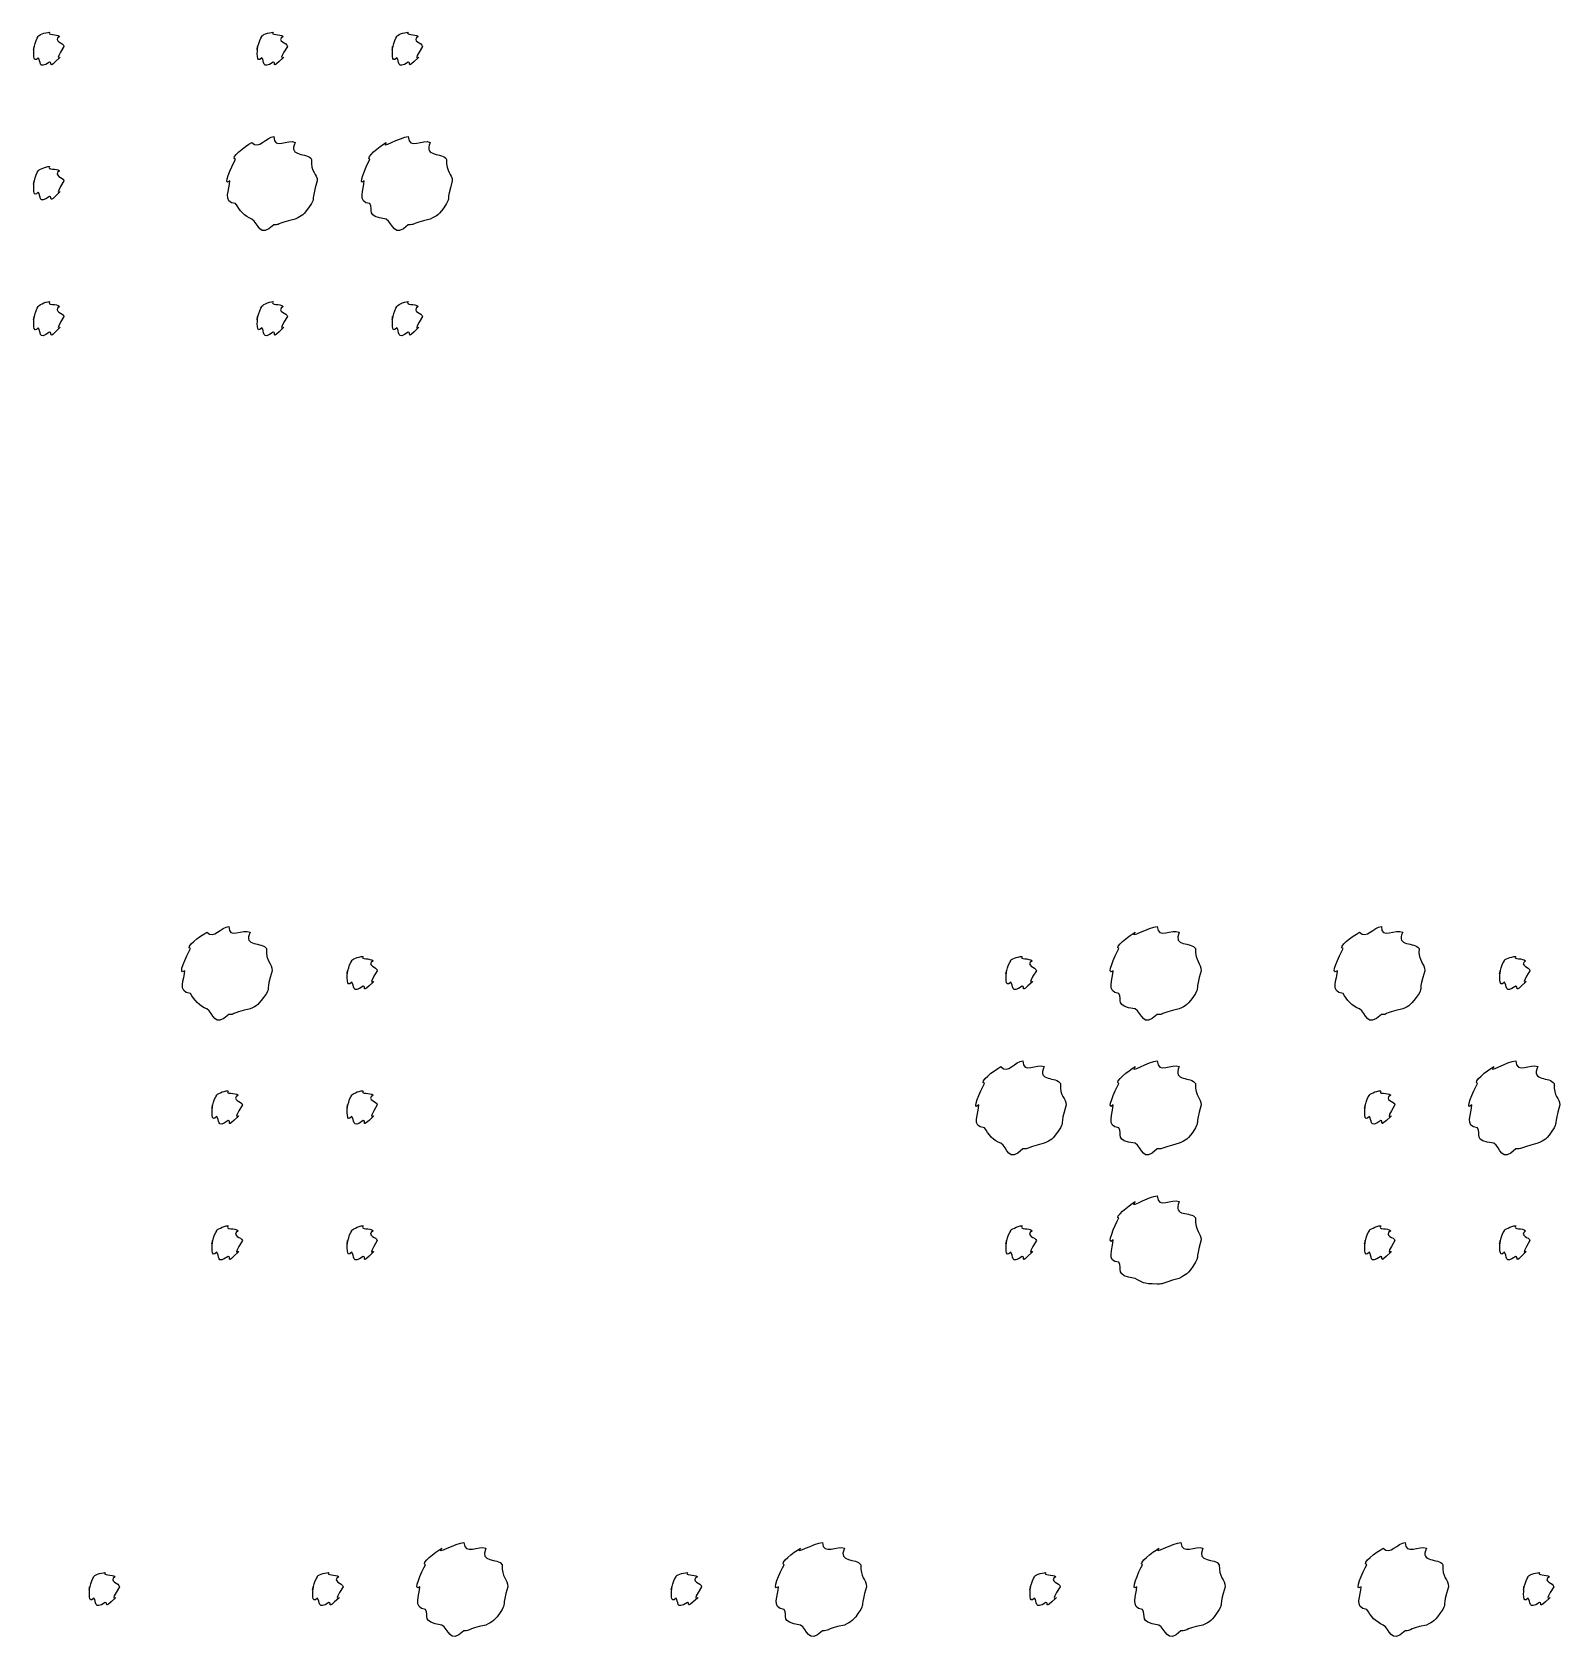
# Model space of a CAD drawing. Header units: millimetres. Extents: x 32 to 178, y 41 to 266.
# Drawn here: x 76.94 to 88.8, y 224.79 to 237.29 of the extents above; entities that cross this region are included whole.
import ezdxf

# ---------------------------------------------------------------- set-up
doc = ezdxf.new("R2010")
doc.units = ezdxf.units.MM
doc.layers.get('0').update_dxf_attribs({"linetype": 'CONTINUOUS'})

msp = doc.modelspace()

# ---------------------------------------------------------------- linework, layer by layer
at = {"color": 0}
for p, q in [((77.0777, 237.295), (77.0777, 237.295)), ((78.8127, 237.295), (78.8127, 237.295)), ((79.8601, 237.295), (79.8601, 237.295)), ((78.8183, 236.485), (78.8183, 236.485)), ((79.8601, 236.485), (79.8601, 236.485)), ((77.0777, 236.254), (77.0777, 236.254)), ((77.0777, 235.206), (77.0777, 235.206)), ((78.8127, 235.206), (78.8127, 235.206)), ((79.8601, 235.206), (79.8601, 235.206)), ((78.4684, 230.357), (78.4684, 230.357)), ((85.6714, 230.357), (85.6714, 230.357)), ((87.4116, 230.357), (87.4116, 230.357)), ((79.5101, 230.125), (79.5101, 230.125)), ((84.624, 230.125), (84.624, 230.125)), ((88.4534, 230.125), (88.4534, 230.125)), ((84.6296, 229.315), (84.6296, 229.315)), ((85.6714, 229.315), (85.6714, 229.315)), ((88.4534, 229.315), (88.4534, 229.315)), ((78.4627, 229.084), (78.4627, 229.084)), ((79.5101, 229.084), (79.5101, 229.084)), ((87.4063, 229.084), (87.4063, 229.084)), ((85.6714, 228.268), (85.6714, 228.268)), ((78.4627, 228.036), (78.4627, 228.036)), ((79.5101, 228.036), (79.5101, 228.036)), ((84.624, 228.036), (84.624, 228.036)), ((87.4063, 228.036), (87.4063, 228.036)), ((88.4534, 228.036), (88.4534, 228.036)), ((80.2915, 225.578), (80.2915, 225.578)), ((83.0735, 225.578), (83.0735, 225.578)), ((85.8559, 225.578), (85.8559, 225.578)), ((87.5965, 225.578), (87.5965, 225.578)), ((77.5092, 225.346), (77.5092, 225.346)), ((79.2441, 225.346), (79.2441, 225.346)), ((82.0265, 225.346), (82.0265, 225.346)), ((84.8085, 225.346), (84.8085, 225.346)), ((88.6382, 225.346), (88.6382, 225.346))]:
    msp.add_line(p, q, dxfattribs=at)
for points in [[(76.9567, 237.185), (76.9426, 237.109), (76.9676, 237.24), (76.9895, 237.262)], [(76.9895, 237.097), (76.9426, 237.043), (76.9567, 237.148), (76.9567, 237.185)], [(76.9895, 237.262), (76.9867, 237.271), (77.0407, 237.295), (77.0777, 237.295)], [(77.0777, 237.295), (77.053, 237.271), (77.1331, 237.284), (77.155, 237.262)], [(77.155, 237.262), (77.0971, 237.226), (77.1881, 237.214), (77.1881, 237.185)], [(77.1881, 237.185), (77.0971, 237.043), (77.1772, 237.119), (77.155, 237.097)], [(78.6917, 237.185), (78.6751, 237.109), (78.7026, 237.24), (78.7245, 237.262)], [(78.7245, 237.097), (78.6751, 237.043), (78.6917, 237.148), (78.6917, 237.185)], [(78.7245, 237.262), (78.7192, 237.271), (78.7756, 237.295), (78.8127, 237.295)], [(78.8127, 237.295), (78.7852, 237.271), (78.8681, 237.284), (78.8899, 237.262)], [(78.8899, 237.262), (78.8293, 237.226), (78.9231, 237.214), (78.9231, 237.185)], [(78.9231, 237.185), (78.8293, 237.043), (78.9122, 237.119), (78.8899, 237.097)], [(79.7387, 237.185), (79.725, 237.109), (79.75, 237.24), (79.7719, 237.262)], [(79.7719, 237.097), (79.725, 237.043), (79.7387, 237.148), (79.7387, 237.185)], [(79.7719, 237.262), (79.7691, 237.271), (79.823, 237.295), (79.8601, 237.295)], [(79.8601, 237.295), (79.8354, 237.271), (79.9151, 237.284), (79.9373, 237.262)], [(79.9373, 237.262), (79.8795, 237.226), (79.9705, 237.214), (79.9705, 237.185)], [(79.9705, 237.185), (79.8795, 237.043), (79.9592, 237.119), (79.9373, 237.097)], [(77.0777, 237.064), (76.9867, 236.999), (77.0117, 237.075), (76.9895, 237.097)], [(77.155, 237.097), (77.053, 236.999), (77.1066, 237.064), (77.0777, 237.064)], [(78.8127, 237.064), (78.7192, 236.999), (78.7467, 237.075), (78.7245, 237.097)], [(78.8899, 237.097), (78.7852, 236.999), (78.8416, 237.064), (78.8127, 237.064)], [(79.8601, 237.064), (79.7691, 236.999), (79.7941, 237.075), (79.7719, 237.097)], [(79.9373, 237.097), (79.8354, 236.999), (79.889, 237.064), (79.8601, 237.064)], [(78.5206, 236.309), (78.4722, 236.32), (78.5922, 236.411), (78.6476, 236.441)], [(78.6476, 236.441), (78.6998, 236.378), (78.759, 236.485), (78.8183, 236.485)], [(78.8183, 236.485), (78.8141, 236.378), (78.9284, 236.47), (78.9838, 236.441)], [(78.9838, 236.441), (78.9245, 236.32), (79.0801, 236.367), (79.1104, 236.309)], [(79.5623, 236.309), (79.5239, 236.32), (79.6368, 236.411), (79.6893, 236.441)], [(79.6893, 236.441), (79.6301, 236.378), (79.8008, 236.485), (79.8601, 236.485)], [(79.8601, 236.485), (79.8657, 236.378), (79.9758, 236.47), (80.0308, 236.441)], [(80.0308, 236.441), (79.9758, 236.32), (80.1275, 236.367), (80.1578, 236.309)], [(78.4765, 236.143), (78.413, 236.088), (78.4902, 236.254), (78.5206, 236.309)], [(79.1104, 236.309), (79.1009, 236.206), (79.1545, 236.198), (79.1545, 236.143)], [(79.5182, 236.143), (79.4604, 236.088), (79.532, 236.254), (79.5623, 236.309)], [(80.1578, 236.309), (80.1522, 236.206), (80.2019, 236.198), (80.2019, 236.143)], [(76.9567, 236.143), (76.9426, 236.062), (76.9676, 236.198), (76.9895, 236.221)], [(76.9895, 236.221), (76.9867, 236.223), (77.0407, 236.254), (77.0777, 236.254)], [(77.0777, 236.254), (77.053, 236.223), (77.1331, 236.243), (77.155, 236.221)], [(77.155, 236.221), (77.0971, 236.179), (77.1881, 236.172), (77.1881, 236.143)], [(76.9895, 236.055), (76.9426, 235.996), (76.9567, 236.106), (76.9567, 236.143)], [(77.0777, 236.022), (76.9867, 235.952), (77.0117, 236.033), (76.9895, 236.055)], [(77.155, 236.055), (77.053, 235.952), (77.1066, 236.022), (77.0777, 236.022)], [(77.1881, 236.143), (77.0971, 235.996), (77.1772, 236.077), (77.155, 236.055)], [(78.5206, 235.967), (78.413, 235.97), (78.4765, 236.08), (78.4765, 236.143)], [(79.1545, 236.143), (79.1009, 235.97), (79.1393, 236.022), (79.1104, 235.967)], [(79.5623, 235.967), (79.4604, 235.97), (79.5182, 236.08), (79.5182, 236.143)], [(80.2019, 236.143), (80.1522, 235.97), (80.1867, 236.022), (80.1578, 235.967)], [(78.6476, 235.846), (78.5894, 235.864), (78.5495, 235.914), (78.5206, 235.967)], [(79.1104, 235.967), (79.0416, 235.864), (79.0388, 235.875), (78.9838, 235.846)], [(79.6893, 235.846), (79.5239, 235.864), (79.5955, 235.914), (79.5623, 235.967)], [(80.1578, 235.967), (80.0929, 235.864), (80.0862, 235.875), (80.0308, 235.846)], [(78.8183, 235.802), (78.6998, 235.687), (78.7026, 235.815), (78.6476, 235.846)], [(78.9838, 235.846), (78.8141, 235.804), (78.8734, 235.802), (78.8183, 235.802)], [(79.8601, 235.802), (79.7472, 235.687), (79.7444, 235.815), (79.6893, 235.846)], [(80.0308, 235.846), (79.8657, 235.804), (79.9179, 235.802), (79.8601, 235.802)], [(76.9895, 235.168), (76.9867, 235.173), (77.0407, 235.206), (77.0777, 235.206)], [(77.0777, 235.206), (77.053, 235.173), (77.1331, 235.193), (77.155, 235.168)], [(78.7245, 235.168), (78.7192, 235.173), (78.7756, 235.206), (78.8127, 235.206)], [(78.8127, 235.206), (78.7852, 235.173), (78.8681, 235.193), (78.8899, 235.168)], [(79.7719, 235.168), (79.7691, 235.173), (79.823, 235.206), (79.8601, 235.206)], [(79.8601, 235.206), (79.8354, 235.173), (79.9151, 235.193), (79.9373, 235.168)], [(76.9567, 235.09), (76.9426, 235.008), (76.9676, 235.146), (76.9895, 235.168)], [(76.9895, 235.002), (76.9426, 234.944), (76.9567, 235.058), (76.9567, 235.09)], [(77.155, 235.168), (77.0971, 235.125), (77.1881, 235.119), (77.1881, 235.09)], [(77.1881, 235.09), (77.0971, 234.944), (77.1772, 235.027), (77.155, 235.002)], [(78.6917, 235.09), (78.6751, 235.008), (78.7026, 235.146), (78.7245, 235.168)], [(78.7245, 235.002), (78.6751, 234.944), (78.6917, 235.058), (78.6917, 235.09)], [(78.8899, 235.168), (78.8293, 235.125), (78.9231, 235.119), (78.9231, 235.09)], [(78.9231, 235.09), (78.8293, 234.944), (78.9122, 235.027), (78.8899, 235.002)], [(79.7387, 235.09), (79.725, 235.008), (79.75, 235.146), (79.7719, 235.168)], [(79.7719, 235.002), (79.725, 234.944), (79.7387, 235.058), (79.7387, 235.09)], [(79.9373, 235.168), (79.8795, 235.125), (79.9705, 235.119), (79.9705, 235.09)], [(79.9705, 235.09), (79.8795, 234.944), (79.9592, 235.027), (79.9373, 235.002)], [(77.0777, 234.969), (76.9867, 234.898), (77.0117, 234.98), (76.9895, 235.002)], [(77.155, 235.002), (77.053, 234.898), (77.1066, 234.969), (77.0777, 234.969)], [(78.8127, 234.969), (78.7192, 234.898), (78.7467, 234.98), (78.7245, 235.002)], [(78.8899, 235.002), (78.7852, 234.898), (78.8416, 234.969), (78.8127, 234.969)], [(79.8601, 234.969), (79.7691, 234.898), (79.7941, 234.98), (79.7719, 235.002)], [(79.9373, 235.002), (79.8354, 234.898), (79.889, 234.969), (79.8601, 234.969)], [(78.1706, 230.186), (78.1223, 230.197), (78.2422, 230.283), (78.2973, 230.313)], [(78.2973, 230.313), (78.3498, 230.255), (78.4091, 230.357), (78.4684, 230.357)], [(78.4684, 230.357), (78.4641, 230.255), (78.5784, 230.342), (78.6335, 230.313)], [(78.6335, 230.313), (78.5742, 230.197), (78.7301, 230.241), (78.7605, 230.186)], [(85.3736, 230.186), (85.3352, 230.197), (85.4481, 230.283), (85.5003, 230.313)], [(85.5003, 230.313), (85.441, 230.255), (85.6121, 230.357), (85.6714, 230.357)], [(85.6714, 230.357), (85.6767, 230.255), (85.7871, 230.342), (85.8421, 230.313)], [(85.8421, 230.313), (85.7871, 230.197), (85.9384, 230.241), (85.9688, 230.186)], [(87.1142, 230.186), (87.0659, 230.197), (87.1859, 230.283), (87.2409, 230.313)], [(87.2409, 230.313), (87.2931, 230.255), (87.3524, 230.357), (87.4116, 230.357)], [(87.4116, 230.357), (87.4078, 230.255), (87.522, 230.342), (87.5771, 230.313)], [(87.5771, 230.313), (87.5178, 230.197), (87.6734, 230.241), (87.7037, 230.186)], [(78.1265, 230.015), (78.063, 229.968), (78.1403, 230.131), (78.1706, 230.186)], [(78.7605, 230.186), (78.7506, 230.087), (78.8046, 230.073), (78.8046, 230.015)], [(85.3295, 230.015), (85.2717, 229.968), (85.3433, 230.131), (85.3736, 230.186)], [(85.9688, 230.186), (85.9635, 230.087), (86.0129, 230.073), (86.0129, 230.015)], [(87.0701, 230.015), (87.0066, 229.968), (87.0839, 230.131), (87.1142, 230.186)], [(87.7037, 230.186), (87.6942, 230.087), (87.7478, 230.073), (87.7478, 230.015)], [(79.3888, 230.015), (79.375, 229.939), (79.3997, 230.07), (79.4219, 230.092)], [(79.4219, 230.092), (79.4191, 230.101), (79.4727, 230.125), (79.5101, 230.125)], [(79.5101, 230.125), (79.4854, 230.101), (79.5651, 230.114), (79.5874, 230.092)], [(79.5874, 230.092), (79.5295, 230.057), (79.6202, 230.044), (79.6202, 230.015)], [(84.5026, 230.015), (84.486, 229.939), (84.5136, 230.07), (84.5358, 230.092)], [(84.5358, 230.092), (84.5301, 230.101), (84.5866, 230.125), (84.624, 230.125)], [(84.624, 230.125), (84.5965, 230.101), (84.679, 230.114), (84.7012, 230.092)], [(84.7012, 230.092), (84.6406, 230.057), (84.734, 230.044), (84.734, 230.015)], [(88.3324, 230.015), (88.3186, 229.939), (88.3433, 230.07), (88.3652, 230.092)], [(88.3652, 230.092), (88.3627, 230.101), (88.4163, 230.125), (88.4534, 230.125)], [(88.4534, 230.125), (88.4287, 230.101), (88.5088, 230.114), (88.5306, 230.092)], [(88.5306, 230.092), (88.4728, 230.057), (88.5638, 230.044), (88.5638, 230.015)], [(78.1706, 229.839), (78.063, 229.847), (78.1265, 229.952), (78.1265, 230.015)], [(78.8046, 230.015), (78.7506, 229.847), (78.7894, 229.894), (78.7605, 229.839)], [(79.4219, 229.927), (79.375, 229.873), (79.3888, 229.978), (79.3888, 230.015)], [(79.5101, 229.894), (79.4191, 229.829), (79.4438, 229.905), (79.4219, 229.927)], [(79.5874, 229.927), (79.4854, 229.829), (79.539, 229.894), (79.5101, 229.894)], [(79.6202, 230.015), (79.5295, 229.873), (79.6092, 229.949), (79.5874, 229.927)], [(84.5358, 229.927), (84.486, 229.873), (84.5026, 229.978), (84.5026, 230.015)], [(84.624, 229.894), (84.5301, 229.829), (84.5577, 229.905), (84.5358, 229.927)], [(84.7012, 229.927), (84.5965, 229.829), (84.6529, 229.894), (84.624, 229.894)], [(84.734, 230.015), (84.6406, 229.873), (84.7231, 229.949), (84.7012, 229.927)], [(85.3736, 229.839), (85.2717, 229.847), (85.3295, 229.952), (85.3295, 230.015)], [(86.0129, 230.015), (85.9635, 229.847), (85.9977, 229.894), (85.9688, 229.839)], [(87.1142, 229.839), (87.0066, 229.847), (87.0701, 229.952), (87.0701, 230.015)], [(87.7478, 230.015), (87.6942, 229.847), (87.7327, 229.894), (87.7037, 229.839)], [(88.3652, 229.927), (88.3186, 229.873), (88.3324, 229.978), (88.3324, 230.015)], [(88.4534, 229.894), (88.3627, 229.829), (88.3874, 229.905), (88.3652, 229.927)], [(88.5306, 229.927), (88.4287, 229.829), (88.4823, 229.894), (88.4534, 229.894)], [(88.5638, 230.015), (88.4728, 229.873), (88.5529, 229.949), (88.5306, 229.927)], [(78.2973, 229.718), (78.2394, 229.741), (78.1995, 229.786), (78.1706, 229.839)], [(78.7605, 229.839), (78.6917, 229.741), (78.6888, 229.747), (78.6335, 229.718)], [(85.5003, 229.718), (85.3352, 229.741), (85.4068, 229.786), (85.3736, 229.839)], [(85.9688, 229.839), (85.9042, 229.741), (85.8972, 229.747), (85.8421, 229.718)], [(87.2409, 229.718), (87.183, 229.741), (87.1432, 229.786), (87.1142, 229.839)], [(87.7037, 229.839), (87.6349, 229.741), (87.6321, 229.747), (87.5771, 229.718)], [(78.4684, 229.674), (78.3498, 229.564), (78.3527, 229.687), (78.2973, 229.718)], [(78.6335, 229.718), (78.4641, 229.682), (78.5234, 229.674), (78.4684, 229.674)], [(85.6714, 229.674), (85.5581, 229.564), (85.5557, 229.687), (85.5003, 229.718)], [(85.8421, 229.718), (85.6767, 229.682), (85.7292, 229.674), (85.6714, 229.674)], [(87.4116, 229.674), (87.2931, 229.564), (87.2959, 229.687), (87.2409, 229.718)], [(87.5771, 229.718), (87.4078, 229.682), (87.467, 229.674), (87.4116, 229.674)], [(84.4585, 229.271), (84.5111, 229.208), (84.5704, 229.315), (84.6296, 229.315)], [(84.6296, 229.315), (84.6254, 229.208), (84.7397, 229.3), (84.7947, 229.271)], [(85.5003, 229.271), (85.441, 229.208), (85.6121, 229.315), (85.6714, 229.315)], [(85.6714, 229.315), (85.6767, 229.208), (85.7871, 229.3), (85.8421, 229.271)], [(88.2826, 229.271), (88.2234, 229.208), (88.3941, 229.315), (88.4534, 229.315)], [(88.4534, 229.315), (88.459, 229.208), (88.5694, 229.3), (88.6245, 229.271)], [(84.3319, 229.139), (84.2836, 229.15), (84.4035, 229.241), (84.4585, 229.271)], [(84.7947, 229.271), (84.7355, 229.15), (84.8914, 229.197), (84.9217, 229.139)], [(85.3736, 229.139), (85.3352, 229.15), (85.4481, 229.241), (85.5003, 229.271)], [(85.8421, 229.271), (85.7871, 229.15), (85.9384, 229.197), (85.9688, 229.139)], [(88.156, 229.139), (88.1172, 229.15), (88.2304, 229.241), (88.2826, 229.271)], [(88.6245, 229.271), (88.5694, 229.15), (88.7208, 229.197), (88.7511, 229.139)], [(78.3414, 228.974), (78.3248, 228.892), (78.3527, 229.029), (78.3745, 229.05)], [(78.3745, 229.05), (78.3689, 229.053), (78.4257, 229.084), (78.4627, 229.084)], [(78.4627, 229.084), (78.4352, 229.053), (78.5178, 229.073), (78.54, 229.05)], [(78.54, 229.05), (78.4793, 229.009), (78.5731, 229.003), (78.5731, 228.974)], [(79.3888, 228.974), (79.375, 228.892), (79.3997, 229.029), (79.4219, 229.05)], [(79.4219, 229.05), (79.4191, 229.053), (79.4727, 229.084), (79.5101, 229.084)], [(79.5101, 229.084), (79.4854, 229.053), (79.5651, 229.073), (79.5874, 229.05)], [(79.5874, 229.05), (79.5295, 229.009), (79.6202, 229.003), (79.6202, 228.974)], [(84.2878, 228.974), (84.2243, 228.918), (84.3015, 229.084), (84.3319, 229.139)], [(84.9217, 229.139), (84.9119, 229.035), (84.9658, 229.029), (84.9658, 228.974)], [(85.3295, 228.974), (85.2717, 228.918), (85.3433, 229.084), (85.3736, 229.139)], [(85.9688, 229.139), (85.9635, 229.035), (86.0129, 229.029), (86.0129, 228.974)], [(87.285, 228.974), (87.2684, 228.892), (87.2959, 229.029), (87.3181, 229.05)], [(87.3181, 229.05), (87.3125, 229.053), (87.3689, 229.084), (87.4063, 229.084)], [(87.4063, 229.084), (87.3788, 229.053), (87.4614, 229.073), (87.4832, 229.05)], [(87.4832, 229.05), (87.4229, 229.009), (87.5164, 229.003), (87.5164, 228.974)], [(88.1119, 228.974), (88.054, 228.918), (88.1257, 229.084), (88.156, 229.139)], [(88.7511, 229.139), (88.7458, 229.035), (88.7952, 229.029), (88.7952, 228.974)], [(78.3745, 228.885), (78.3248, 228.826), (78.3414, 228.936), (78.3414, 228.974)], [(78.5731, 228.974), (78.4793, 228.826), (78.5619, 228.907), (78.54, 228.885)], [(79.4219, 228.885), (79.375, 228.826), (79.3888, 228.936), (79.3888, 228.974)], [(79.6202, 228.974), (79.5295, 228.826), (79.6092, 228.907), (79.5874, 228.885)], [(84.3319, 228.797), (84.2243, 228.8), (84.2878, 228.91), (84.2878, 228.974)], [(84.9658, 228.974), (84.9119, 228.8), (84.9507, 228.852), (84.9217, 228.797)], [(85.3736, 228.797), (85.2717, 228.8), (85.3295, 228.91), (85.3295, 228.974)], [(86.0129, 228.974), (85.9635, 228.8), (85.9977, 228.852), (85.9688, 228.797)], [(87.3181, 228.885), (87.2684, 228.826), (87.285, 228.936), (87.285, 228.974)], [(87.5164, 228.974), (87.4229, 228.826), (87.5055, 228.907), (87.4832, 228.885)], [(88.156, 228.797), (88.054, 228.8), (88.1119, 228.91), (88.1119, 228.974)], [(88.7952, 228.974), (88.7458, 228.8), (88.7801, 228.852), (88.7511, 228.797)], [(78.4627, 228.852), (78.3689, 228.782), (78.3967, 228.863), (78.3745, 228.885)], [(78.54, 228.885), (78.4352, 228.782), (78.4916, 228.852), (78.4627, 228.852)], [(79.5101, 228.852), (79.4191, 228.782), (79.4438, 228.863), (79.4219, 228.885)], [(79.5874, 228.885), (79.4854, 228.782), (79.539, 228.852), (79.5101, 228.852)], [(84.4585, 228.676), (84.4007, 228.694), (84.3608, 228.745), (84.3319, 228.797)], [(84.9217, 228.797), (84.8526, 228.694), (84.8501, 228.705), (84.7947, 228.676)], [(85.5003, 228.676), (85.3352, 228.694), (85.4068, 228.745), (85.3736, 228.797)], [(85.9688, 228.797), (85.9042, 228.694), (85.8972, 228.705), (85.8421, 228.676)], [(87.4063, 228.852), (87.3125, 228.782), (87.34, 228.863), (87.3181, 228.885)], [(87.4832, 228.885), (87.3788, 228.782), (87.4353, 228.852), (87.4063, 228.852)], [(88.2826, 228.676), (88.1172, 228.694), (88.1888, 228.745), (88.156, 228.797)], [(88.7511, 228.797), (88.6866, 228.694), (88.6795, 228.705), (88.6245, 228.676)], [(84.6296, 228.632), (84.5111, 228.517), (84.5136, 228.646), (84.4585, 228.676)], [(84.7947, 228.676), (84.6254, 228.635), (84.6847, 228.632), (84.6296, 228.632)], [(85.6714, 228.632), (85.5581, 228.517), (85.5557, 228.646), (85.5003, 228.676)], [(85.8421, 228.676), (85.6767, 228.635), (85.7292, 228.632), (85.6714, 228.632)], [(88.4534, 228.632), (88.3405, 228.517), (88.3377, 228.646), (88.2826, 228.676)], [(88.6245, 228.676), (88.459, 228.635), (88.5112, 228.632), (88.4534, 228.632)], [(85.3736, 228.097), (85.3352, 228.098), (85.4481, 228.194), (85.5003, 228.224)], [(85.5003, 228.224), (85.441, 228.158), (85.6121, 228.268), (85.6714, 228.268)], [(85.6714, 228.268), (85.6767, 228.158), (85.7871, 228.253), (85.8421, 228.224)], [(85.8421, 228.224), (85.7871, 228.098), (85.9384, 228.152), (85.9688, 228.097)], [(85.3295, 227.926), (85.2717, 227.871), (85.3433, 228.042), (85.3736, 228.097)], [(85.9688, 228.097), (85.9635, 227.988), (86.0129, 227.984), (86.0129, 227.926)], [(78.3414, 227.921), (78.3248, 227.838), (78.3527, 227.976), (78.3745, 227.998)], [(78.3745, 227.832), (78.3248, 227.774), (78.3414, 227.887), (78.3414, 227.921)], [(78.3745, 227.998), (78.3689, 228.003), (78.4257, 228.036), (78.4627, 228.036)], [(78.4627, 228.036), (78.4352, 228.003), (78.5178, 228.022), (78.54, 227.998)], [(78.54, 227.998), (78.4793, 227.955), (78.5731, 227.949), (78.5731, 227.921)], [(78.5731, 227.921), (78.4793, 227.774), (78.5619, 227.857), (78.54, 227.832)], [(79.3888, 227.921), (79.375, 227.838), (79.3997, 227.976), (79.4219, 227.998)], [(79.4219, 227.832), (79.375, 227.774), (79.3888, 227.887), (79.3888, 227.921)], [(79.4219, 227.998), (79.4191, 228.003), (79.4727, 228.036), (79.5101, 228.036)], [(79.5101, 228.036), (79.4854, 228.003), (79.5651, 228.022), (79.5874, 227.998)], [(79.5874, 227.998), (79.5295, 227.955), (79.6202, 227.949), (79.6202, 227.921)], [(79.6202, 227.921), (79.5295, 227.774), (79.6092, 227.857), (79.5874, 227.832)], [(84.5026, 227.921), (84.486, 227.838), (84.5136, 227.976), (84.5358, 227.998)], [(84.5358, 227.832), (84.486, 227.774), (84.5026, 227.887), (84.5026, 227.921)], [(84.5358, 227.998), (84.5301, 228.003), (84.5866, 228.036), (84.624, 228.036)], [(84.624, 228.036), (84.5965, 228.003), (84.679, 228.022), (84.7012, 227.998)], [(84.7012, 227.998), (84.6406, 227.955), (84.734, 227.949), (84.734, 227.921)], [(84.734, 227.921), (84.6406, 227.774), (84.7231, 227.857), (84.7012, 227.832)], [(85.3736, 227.755), (85.2717, 227.75), (85.3295, 227.863), (85.3295, 227.926)], [(86.0129, 227.926), (85.9635, 227.75), (85.9977, 227.806), (85.9688, 227.755)], [(87.285, 227.921), (87.2684, 227.838), (87.2959, 227.976), (87.3181, 227.998)], [(87.3181, 227.832), (87.2684, 227.774), (87.285, 227.887), (87.285, 227.921)], [(87.3181, 227.998), (87.3125, 228.003), (87.3689, 228.036), (87.4063, 228.036)], [(87.4063, 228.036), (87.3788, 228.003), (87.4614, 228.022), (87.4832, 227.998)], [(87.4832, 227.998), (87.4229, 227.955), (87.5164, 227.949), (87.5164, 227.921)], [(87.5164, 227.921), (87.4229, 227.774), (87.5055, 227.857), (87.4832, 227.832)], [(88.3324, 227.921), (88.3186, 227.838), (88.3433, 227.976), (88.3652, 227.998)], [(88.3652, 227.832), (88.3186, 227.774), (88.3324, 227.887), (88.3324, 227.921)], [(88.3652, 227.998), (88.3627, 228.003), (88.4163, 228.036), (88.4534, 228.036)], [(88.4534, 228.036), (88.4287, 228.003), (88.5088, 228.022), (88.5306, 227.998)], [(88.5306, 227.998), (88.4728, 227.955), (88.5638, 227.949), (88.5638, 227.921)], [(88.5638, 227.921), (88.4728, 227.774), (88.5529, 227.857), (88.5306, 227.832)], [(78.4627, 227.799), (78.3689, 227.728), (78.3967, 227.81), (78.3745, 227.832)], [(78.54, 227.832), (78.4352, 227.728), (78.4916, 227.799), (78.4627, 227.799)], [(79.5101, 227.799), (79.4191, 227.728), (79.4438, 227.81), (79.4219, 227.832)], [(79.5874, 227.832), (79.4854, 227.728), (79.539, 227.799), (79.5101, 227.799)], [(84.624, 227.799), (84.5301, 227.728), (84.5577, 227.81), (84.5358, 227.832)], [(84.7012, 227.832), (84.5965, 227.728), (84.6529, 227.799), (84.624, 227.799)], [(87.4063, 227.799), (87.3125, 227.728), (87.34, 227.81), (87.3181, 227.832)], [(87.4832, 227.832), (87.3788, 227.728), (87.4353, 227.799), (87.4063, 227.799)], [(88.4534, 227.799), (88.3627, 227.728), (88.3874, 227.81), (88.3652, 227.832)], [(88.5306, 227.832), (88.4287, 227.728), (88.4823, 227.799), (88.4534, 227.799)], [(85.5003, 227.628), (85.3352, 227.646), (85.4068, 227.703), (85.3736, 227.755)], [(85.9688, 227.755), (85.9042, 227.646), (85.8972, 227.662), (85.8421, 227.628)], [(85.6714, 227.584), (85.5581, 227.584), (85.5557, 227.598), (85.5003, 227.628)], [(85.8421, 227.628), (85.6767, 227.584), (85.7292, 227.584), (85.6714, 227.584)], [(80.1204, 225.534), (80.0612, 225.476), (80.2322, 225.578), (80.2915, 225.578)], [(80.2915, 225.578), (80.2968, 225.476), (80.4072, 225.563), (80.4623, 225.534)], [(82.9028, 225.534), (82.8435, 225.476), (83.0143, 225.578), (83.0735, 225.578)], [(83.0735, 225.578), (83.0792, 225.476), (83.1896, 225.563), (83.2446, 225.534)], [(85.6851, 225.534), (85.6259, 225.476), (85.7966, 225.578), (85.8559, 225.578)], [(85.8559, 225.578), (85.8615, 225.476), (85.9716, 225.563), (86.0266, 225.534)], [(87.4254, 225.534), (87.478, 225.476), (87.5372, 225.578), (87.5965, 225.578)], [(87.5965, 225.578), (87.5923, 225.476), (87.7066, 225.563), (87.7616, 225.534)], [(79.9938, 225.407), (79.9553, 225.418), (80.0682, 225.504), (80.1204, 225.534)], [(80.4623, 225.534), (80.4072, 225.418), (80.5586, 225.462), (80.5889, 225.407)], [(82.7761, 225.407), (82.7373, 225.418), (82.8506, 225.504), (82.9028, 225.534)], [(83.2446, 225.534), (83.1896, 225.418), (83.3409, 225.462), (83.3713, 225.407)], [(85.5581, 225.407), (85.5197, 225.418), (85.6326, 225.504), (85.6851, 225.534)], [(86.0266, 225.534), (85.9716, 225.418), (86.1233, 225.462), (86.1536, 225.407)], [(87.2987, 225.407), (87.2504, 225.418), (87.3704, 225.504), (87.4254, 225.534)], [(87.7616, 225.534), (87.7023, 225.418), (87.8582, 225.462), (87.8886, 225.407)], [(77.3878, 225.236), (77.374, 225.16), (77.3987, 225.291), (77.421, 225.314)], [(77.421, 225.314), (77.4181, 225.322), (77.4718, 225.346), (77.5092, 225.346)], [(77.5092, 225.346), (77.4845, 225.322), (77.5642, 225.335), (77.5864, 225.314)], [(77.5864, 225.314), (77.5286, 225.278), (77.6192, 225.265), (77.6192, 225.236)], [(79.1228, 225.236), (79.1062, 225.16), (79.1337, 225.291), (79.1559, 225.314)], [(79.1559, 225.314), (79.1503, 225.322), (79.2067, 225.346), (79.2441, 225.346)], [(79.2441, 225.346), (79.2166, 225.322), (79.2992, 225.335), (79.3214, 225.314)], [(79.3214, 225.314), (79.2607, 225.278), (79.3542, 225.265), (79.3542, 225.236)], [(79.9497, 225.236), (79.8918, 225.189), (79.9634, 225.352), (79.9938, 225.407)], [(80.5889, 225.407), (80.5836, 225.308), (80.633, 225.294), (80.633, 225.236)], [(81.9051, 225.236), (81.8885, 225.16), (81.9161, 225.291), (81.9383, 225.314)], [(81.9383, 225.314), (81.9326, 225.322), (81.9891, 225.346), (82.0265, 225.346)], [(82.0265, 225.346), (81.999, 225.322), (82.0815, 225.335), (82.1034, 225.314)], [(82.1034, 225.314), (82.0431, 225.278), (82.1365, 225.265), (82.1365, 225.236)], [(82.732, 225.236), (82.6742, 225.189), (82.7458, 225.352), (82.7761, 225.407)], [(83.3713, 225.407), (83.366, 225.308), (83.4154, 225.294), (83.4154, 225.236)], [(84.6875, 225.236), (84.6709, 225.16), (84.6984, 225.291), (84.7203, 225.314)], [(84.7203, 225.314), (84.715, 225.322), (84.7714, 225.346), (84.8085, 225.346)], [(84.8085, 225.346), (84.781, 225.322), (84.8639, 225.335), (84.8857, 225.314)], [(84.8857, 225.314), (84.8251, 225.278), (84.9189, 225.265), (84.9189, 225.236)], [(85.514, 225.236), (85.4562, 225.189), (85.5278, 225.352), (85.5581, 225.407)], [(86.1536, 225.407), (86.148, 225.308), (86.1977, 225.294), (86.1977, 225.236)], [(87.2546, 225.236), (87.1911, 225.189), (87.2684, 225.352), (87.2987, 225.407)], [(87.8886, 225.407), (87.8787, 225.308), (87.9327, 225.294), (87.9327, 225.236)], [(88.5169, 225.236), (88.5031, 225.16), (88.5278, 225.291), (88.55, 225.314)], [(88.55, 225.314), (88.5472, 225.322), (88.6008, 225.346), (88.6382, 225.346)], [(88.6382, 225.346), (88.6135, 225.322), (88.6933, 225.335), (88.7155, 225.314)], [(88.7155, 225.314), (88.6576, 225.278), (88.7483, 225.265), (88.7483, 225.236)], [(77.421, 225.148), (77.374, 225.094), (77.3878, 225.199), (77.3878, 225.236)], [(77.6192, 225.236), (77.5286, 225.094), (77.6083, 225.17), (77.5864, 225.148)], [(79.1559, 225.148), (79.1062, 225.094), (79.1228, 225.199), (79.1228, 225.236)], [(79.3542, 225.236), (79.2607, 225.094), (79.3433, 225.17), (79.3214, 225.148)], [(79.9938, 225.06), (79.8918, 225.068), (79.9497, 225.173), (79.9497, 225.236)], [(80.633, 225.236), (80.5836, 225.068), (80.6178, 225.115), (80.5889, 225.06)], [(81.9383, 225.148), (81.8885, 225.094), (81.9051, 225.199), (81.9051, 225.236)], [(82.1365, 225.236), (82.0431, 225.094), (82.1256, 225.17), (82.1034, 225.148)], [(82.7761, 225.06), (82.6742, 225.068), (82.732, 225.173), (82.732, 225.236)], [(83.4154, 225.236), (83.366, 225.068), (83.4002, 225.115), (83.3713, 225.06)], [(84.7203, 225.148), (84.6709, 225.094), (84.6875, 225.199), (84.6875, 225.236)], [(84.9189, 225.236), (84.8251, 225.094), (84.908, 225.17), (84.8857, 225.148)], [(85.5581, 225.06), (85.4562, 225.068), (85.514, 225.173), (85.514, 225.236)], [(86.1977, 225.236), (86.148, 225.068), (86.1826, 225.115), (86.1536, 225.06)], [(87.2987, 225.06), (87.1911, 225.068), (87.2546, 225.173), (87.2546, 225.236)], [(87.9327, 225.236), (87.8787, 225.068), (87.9175, 225.115), (87.8886, 225.06)], [(88.55, 225.148), (88.5031, 225.094), (88.5169, 225.199), (88.5169, 225.236)], [(88.7483, 225.236), (88.6576, 225.094), (88.7374, 225.17), (88.7155, 225.148)], [(77.5092, 225.115), (77.4181, 225.05), (77.4428, 225.126), (77.421, 225.148)], [(77.5864, 225.148), (77.4845, 225.05), (77.5381, 225.115), (77.5092, 225.115)], [(79.2441, 225.115), (79.1503, 225.05), (79.1778, 225.126), (79.1559, 225.148)], [(79.3214, 225.148), (79.2166, 225.05), (79.273, 225.115), (79.2441, 225.115)], [(80.1204, 224.939), (79.9553, 224.962), (80.0269, 225.007), (79.9938, 225.06)], [(80.5889, 225.06), (80.5243, 224.962), (80.5173, 224.967), (80.4623, 224.939)], [(82.0265, 225.115), (81.9326, 225.05), (81.9602, 225.126), (81.9383, 225.148)], [(82.1034, 225.148), (81.999, 225.05), (82.0554, 225.115), (82.0265, 225.115)], [(82.9028, 224.939), (82.7373, 224.962), (82.8089, 225.007), (82.7761, 225.06)], [(83.3713, 225.06), (83.3067, 224.962), (83.2997, 224.967), (83.2446, 224.939)], [(84.8085, 225.115), (84.715, 225.05), (84.7425, 225.126), (84.7203, 225.148)], [(84.8857, 225.148), (84.781, 225.05), (84.8374, 225.115), (84.8085, 225.115)], [(85.6851, 224.939), (85.5197, 224.962), (85.5913, 225.007), (85.5581, 225.06)], [(86.1536, 225.06), (86.0887, 224.962), (86.082, 224.967), (86.0266, 224.939)], [(87.4254, 224.939), (87.3675, 224.962), (87.3277, 225.007), (87.2987, 225.06)], [(87.8886, 225.06), (87.8198, 224.962), (87.817, 224.967), (87.7616, 224.939)], [(88.6382, 225.115), (88.5472, 225.05), (88.5719, 225.126), (88.55, 225.148)], [(88.7155, 225.148), (88.6135, 225.05), (88.6672, 225.115), (88.6382, 225.115)], [(80.2915, 224.894), (80.1783, 224.786), (80.1758, 224.908), (80.1204, 224.939)], [(80.4623, 224.939), (80.2968, 224.903), (80.3494, 224.894), (80.2915, 224.894)], [(83.0735, 224.894), (82.9606, 224.786), (82.9578, 224.908), (82.9028, 224.939)], [(83.2446, 224.939), (83.0792, 224.903), (83.1314, 224.894), (83.0735, 224.894)], [(85.8559, 224.894), (85.743, 224.786), (85.7402, 224.908), (85.6851, 224.939)], [(86.0266, 224.939), (85.8615, 224.903), (85.9137, 224.894), (85.8559, 224.894)], [(87.5965, 224.894), (87.478, 224.786), (87.4808, 224.908), (87.4254, 224.939)], [(87.7616, 224.939), (87.5923, 224.903), (87.6515, 224.894), (87.5965, 224.894)]]:
    msp.add_open_spline(points, degree=3, dxfattribs=at)

doc.saveas('drawing.dxf')
